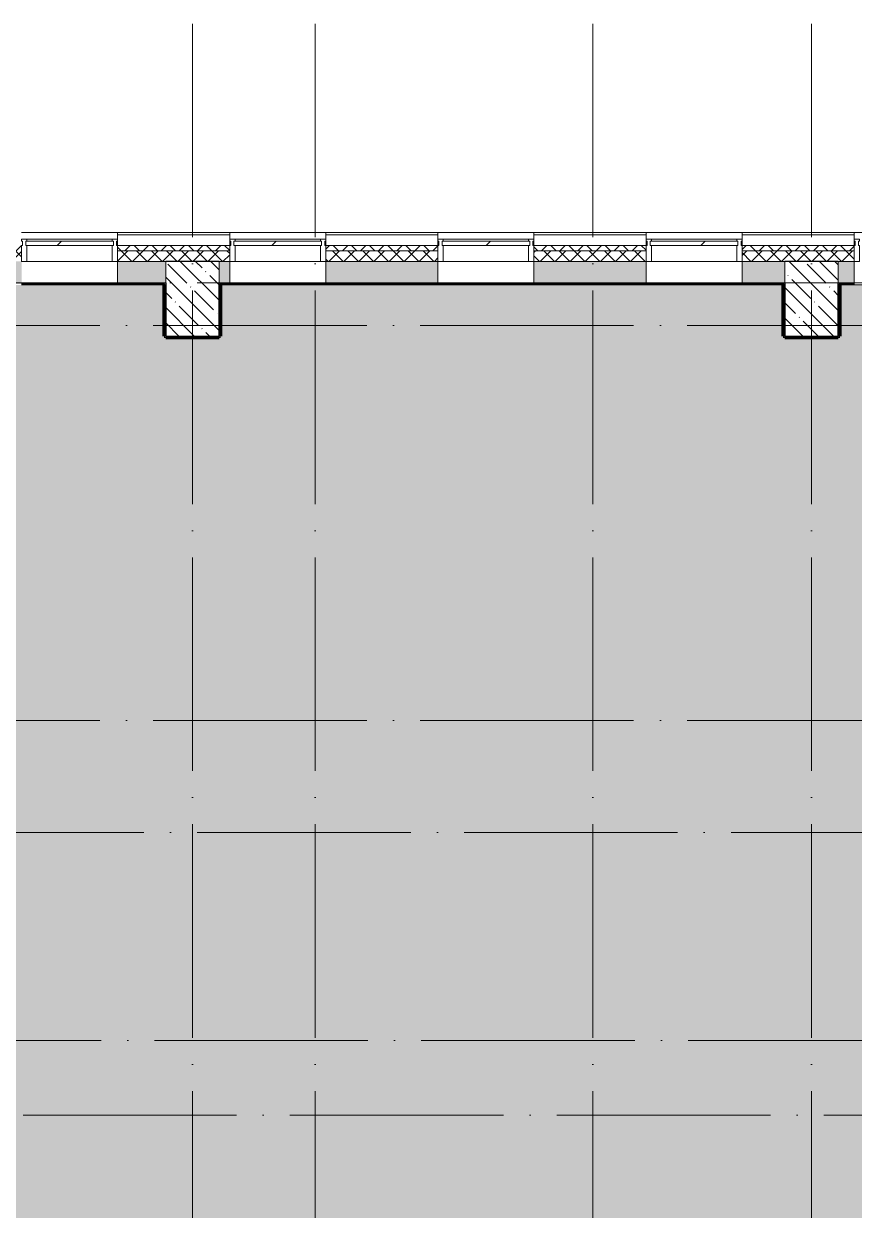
# Model space of a CAD drawing. Header units: millimetres. Extents: x 97 to 214665, y -4577 to 61202.
# Drawn here: x 137719 to 145499, y 50085 to 61202 of the extents above; entities that cross this region are included whole.
import ezdxf

# ---------------------------------------------------------------- set-up
doc = ezdxf.new("R2010")
doc.units = ezdxf.units.MM
doc.linetypes.add('ADSK_Линия сетки', pattern=[2500, 2000, -250, 0, -250])
for name, color, linetype, lineweight in [('A-FLOR-____-PATT', 8, 'Continuous', 9), ('A-GLAZ-____-MCUT', 151, 'Continuous', 9), ('A-GLAZ-____-OTLN', 151, 'Continuous', 9), ('A-GLAZ-CURT-OTLN', 52, 'Continuous', 9), ('A-GLAZ-CWMG-MCUT', 51, 'Continuous', 9), ('A-GLAZ-CWMG-OTLN', 51, 'Continuous', 9), ('A-WALL-____-MCUT', 113, 'Continuous', 9), ('A-WALL-____-OTLN', 113, 'Continuous', 9), ('A-WALL-____-PATT', 111, 'Continuous', 9), ('A-WALL-FNSH-MCUT', 113, 'Continuous', 9), ('I-WALL-____-OTLN', 2, 'Continuous', 9), ('S-COLS-____-MCUT', 52, 'Continuous', 9), ('S-COLS-____-OTLN', 52, 'Continuous', 9), ('S-GRID-____-OTLN', 1, 'Continuous', 9)]:
    doc.layers.add(name, color=color, linetype=linetype, lineweight=lineweight)
pattern_1 = [(135, (0, 0), (-142.5612, -142.5612), []), (135, (142.56, 0), (-142.5612, -142.5612), [252.016, -50.403, 3.353, -47.05])]

# ---------------------------------------------------------------- blocks, each defined once
blk = doc.blocks.new('Прямоугольный импост - Импост структурный с накладкой - 190мм-37547797-О_АИ_ПП_4_200_Целиком')
at = {"layer": 'A-GLAZ-CWMG-MCUT', "color": 90}
for p, q in [((0, 190), (-50, 190)), ((-50, 190), (-50, 40)), ((0, 40), (0, 190)), ((-50, 40), (-40, 40)), ((-40, 0), (-50, 0)), ((-50, 0), (-50, -17)), ((-40, 40), (-40, 0)), ((-10, 0), (-10, 40)), ((-10, 40), (0, 40)), ((0, 0), (-10, 0)), ((0, -17), (0, 0)), ((-50, -17), (0, -17))]:
    blk.add_line(p, q, dxfattribs=at)
blk = doc.blocks.new('PNS_Панель прямоугольная2 - Нр_Стекло - 40мм-V72-О_АИ_ПП_4_200_Целиком')
at = {"layer": 'A-GLAZ-____-OTLN', "lineweight": 5}
h = blk.add_hatch(dxfattribs=at)
h.set_pattern_fill('FP_110', color=256, style=0, pattern_type=2)
h.set_pattern_definition([(45, (-86600.45, -59065), (-282.8427, 282.8427), [200, -600]), (45, (-86800.45, -59165), (-282.8427, 282.8427), [600, -200]), (45, (-86400.45, -59265), (-282.8427, 282.8427), [200, -600])])
h.paths.add_polyline_path([(410, -40), (410, 0), (-410, 0), (-410, -40), (400, -40)])
at = {"layer": 'A-GLAZ-____-MCUT', "color": 10, "lineweight": 5}
for p, q in [((400, 0), (-400, 0)), ((-400, -40), (400, -40))]:
    blk.add_line(p, q, dxfattribs=at)
at = {"layer": 'A-GLAZ-____-OTLN', "color": 10, "lineweight": 5}
blk.add_line((-410, 0), (410, 0), dxfattribs=at)
blk = doc.blocks.new('Прямоугольный импост - Импост структурный с накладкой - 190мм-21920963-О_АИ_ПП_4_200_Целиком')
at = {"layer": 'A-GLAZ-CWMG-OTLN', "color": 10, "lineweight": 5}
for p, q in [((106400, 59182), (105600, 59182)), ((106400, 58975), (105600, 58975))]:
    blk.add_line(p, q, dxfattribs=at)
blk = doc.blocks.new('Прямоугольный импост - Импост структурный с накладкой - 190мм-37547808-О_АИ_ПП_4_200_Целиком')
at = {"layer": 'A-GLAZ-CWMG-MCUT', "color": 90}
for p, q in [((-50, 40), (-50, 190)), ((-50, 190), (0, 190)), ((0, 190), (0, 40)), ((-40, 40), (-50, 40)), ((-50, -17), (-50, 0)), ((-50, 0), (-40, 0)), ((-40, 0), (-40, 40)), ((-10, 40), (-10, 0)), ((0, 40), (-10, 40)), ((-10, 0), (0, 0)), ((0, 0), (0, -17)), ((0, -17), (-50, -17))]:
    blk.add_line(p, q, dxfattribs=at)
blk = doc.blocks.new('PNS_Панель прямоугольная2 - Нр_Стекло - 40мм-V73-О_АИ_ПП_4_200_Целиком')
at = {"layer": 'A-GLAZ-____-OTLN', "lineweight": 5}
h = blk.add_hatch(dxfattribs=at)
h.set_pattern_fill('FP_111', color=256, style=0, pattern_type=2)
h.set_pattern_definition([(45, (-84650.45, -59065), (-282.8427, 282.8427), [200, -600]), (45, (-84850.45, -59165), (-282.8427, 282.8427), [600, -200]), (45, (-84450.45, -59265), (-282.8427, 282.8427), [200, -600])])
h.paths.add_polyline_path([(400, -40), (410, -40), (410, 0), (-410, 0), (-410, -40), (-292, -40)])
at = {"layer": 'A-GLAZ-____-MCUT', "color": 10, "lineweight": 5}
for p, q in [((400, 0), (-400, 0)), ((-400, -40), (400, -40))]:
    blk.add_line(p, q, dxfattribs=at)
at = {"layer": 'A-GLAZ-____-OTLN', "color": 10, "lineweight": 5}
blk.add_line((-410, 0), (410, 0), dxfattribs=at)
blk = doc.blocks.new('PNS_Панель прямоугольная2 - Нр_Стекло - 40мм-V74-О_АИ_ПП_4_200_Целиком')
at = {"layer": 'A-GLAZ-____-OTLN', "lineweight": 5}
h = blk.add_hatch(dxfattribs=at)
h.set_pattern_fill('FP_112', color=256, style=0, pattern_type=2)
h.set_pattern_definition([(45, (-82700, -59065), (-282.8427, 282.8427), [200, -600]), (45, (-82900, -59165), (-282.8427, 282.8427), [600, -200]), (45, (-82500, -59265), (-282.8427, 282.8427), [200, -600])])
h.paths.add_polyline_path([(400, -40), (410, -40), (410, 0), (-410, 0), (-410, -40), (-274, -40)])
at = {"layer": 'A-GLAZ-____-MCUT', "color": 10, "lineweight": 5}
for p, q in [((400, 0), (-400, 0)), ((-400, -40), (400, -40))]:
    blk.add_line(p, q, dxfattribs=at)
at = {"layer": 'A-GLAZ-____-OTLN', "color": 10, "lineweight": 5}
blk.add_line((-410, 0), (410, 0), dxfattribs=at)
blk = doc.blocks.new('PNS_Панель прямоугольная2 - Нр_Стекло - 40мм-V75-О_АИ_ПП_4_200_Целиком')
at = {"layer": 'A-GLAZ-____-OTLN', "lineweight": 5}
h = blk.add_hatch(dxfattribs=at)
h.set_pattern_fill('FP_113', color=256, style=0, pattern_type=2)
h.set_pattern_definition([(45, (-80750.45, -59065), (-282.8427, 282.8427), [200, -600]), (45, (-80950.45, -59165), (-282.8427, 282.8427), [600, -200]), (45, (-80550.45, -59265), (-282.8427, 282.8427), [200, -600])])
h.paths.add_polyline_path([(400, -40), (410, -40), (410, 0), (-410, 0), (-410, -40), (-257, -40)])
at = {"layer": 'A-GLAZ-____-MCUT', "color": 10, "lineweight": 5}
for p, q in [((400, 0), (-400, 0)), ((-400, -40), (400, -40))]:
    blk.add_line(p, q, dxfattribs=at)
at = {"layer": 'A-GLAZ-____-OTLN', "color": 10, "lineweight": 5}
blk.add_line((-410, 0), (410, 0), dxfattribs=at)
blk = doc.blocks.new('0083_СОШ675_АР_R22_rvt-1-О_АИ_ПП_4_200_Целиком')
at = {"layer": 'A-WALL-____-PATT', "lineweight": 5}
h = blk.add_hatch(dxfattribs=at)
h.set_pattern_fill('FP_7', color=10, style=0, pattern_type=2)
h.set_pattern_definition([(135, (0, 0), (-84.85281, -84.85281), []), (225, (0, 0), (84.85281, -84.85281), [])])
h.paths.add_polyline_path([(109100, 59075), (109200, 59075), (109200, 59125), (106450, 59125), (106450, 59075), (108901, 59075)])
h.paths.add_polyline_path([(105550, 59075), (105550, 59125), (104500, 59125), (104500, 59075), (105518, 59075)])
h.paths.add_polyline_path([(102550, 59075), (103600, 59075), (103600, 59125), (102550, 59125)])
h.paths.add_polyline_path([(100687, 59075), (101650, 59075), (101650, 59125), (100600, 59125), (100600, 59075)])
h.paths.add_polyline_path([(96700, 59075), (97750, 59075), (97750, 59125), (96700, 59125)])
h.paths.add_polyline_path([(99700, 59075), (99700, 59125), (98650, 59125), (98650, 59075), (99237, 59075)])
h.paths.add_polyline_path([(95800, 59075), (95800, 59125), (94750, 59125), (94750, 59075), (94888, 59075)])
h.paths.add_polyline_path([(92800, 59075), (93850, 59075), (93850, 59125), (92800, 59125)])
h.paths.add_polyline_path([(90850, 59075), (91900, 59075), (91900, 59125), (90850, 59125)])
h.paths.add_polyline_path([(88900, 59075), (89950, 59075), (89950, 59125), (88900, 59125)])
h.paths.add_polyline_path([(86050, 59075), (86050, 59125), (85000, 59125), (85000, 59075), (85225, 59075)])
h.paths.add_polyline_path([(88000, 59075), (88000, 59125), (86950, 59125), (86950, 59075), (87641, 59075)])
h.paths.add_polyline_path([(83050, 59075), (84100, 59075), (84100, 59125), (83050, 59125)])
h.paths.add_polyline_path([(81100, 59075), (82150, 59075), (82150, 59125), (81100, 59125)])
h.paths.add_polyline_path([(80200, 59075), (80200, 59125), (77500, 59125), (77500, 59075), (79427, 59075)])
h = blk.add_hatch(dxfattribs=at)
h.set_pattern_fill('FP_21', color=10, style=0, pattern_type=2)
h.set_pattern_definition([(45, (0, 0), (-70.71068, 70.71068), []), (135, (0, 0), (-70.71068, -70.71068), [])])
h.paths.add_polyline_path([(108901, 58975), (109100, 58975), (109100, 59075), (106450, 59075), (106450, 58975), (108700, 58975)])
h.paths.add_polyline_path([(105250, 58975), (105550, 58975), (105550, 59075), (104500, 59075), (104500, 58975), (104750, 58975)])
h.paths.add_polyline_path([(103586, 58975), (103600, 58975), (103600, 59075), (102550, 59075), (102550, 58975), (102619, 58975)])
h.paths.add_polyline_path([(101650, 58975), (101650, 59075), (100600, 59075), (100600, 58975), (100687, 58975)])
h.paths.add_polyline_path([(99237, 58975), (99700, 58975), (99700, 59075), (98650, 59075), (98650, 58975), (98950, 58975)])
h.paths.add_polyline_path([(96821, 58975), (97750, 58975), (97750, 59075), (96700, 59075), (96700, 58975)])
h.paths.add_polyline_path([(93150, 58975), (93850, 58975), (93850, 59075), (92800, 59075), (92800, 58975), (92956, 58975)])
h.paths.add_polyline_path([(95800, 58975), (95800, 59075), (94750, 59075), (94750, 58975), (94888, 58975)])
h.paths.add_polyline_path([(91900, 58975), (91900, 59075), (90850, 59075), (90850, 58975), (91023, 58975)])
h.paths.add_polyline_path([(89090, 58975), (89950, 58975), (89950, 59075), (88900, 59075), (88900, 58975)])
h.paths.add_polyline_path([(87350, 58975), (88000, 58975), (88000, 59075), (86950, 59075), (86950, 58975), (87158, 58975)])
h.paths.add_polyline_path([(86050, 58975), (86050, 59075), (85000, 59075), (85000, 58975), (85225, 58975)])
h.paths.add_polyline_path([(83292, 58975), (84100, 58975), (84100, 59075), (83050, 59075), (83050, 58975)])
h.paths.add_polyline_path([(81550, 58975), (82150, 58975), (82150, 59075), (81100, 59075), (81100, 58975), (81359, 58975)])
h.paths.add_polyline_path([(80200, 58975), (80200, 59075), (77600, 59075), (77600, 58975), (79427, 58975)])
h = blk.add_hatch(dxfattribs=at)
h.set_pattern_fill('FP_74', color=10, style=0, pattern_type=2)
h.set_pattern_definition([(50, (0, 0), (364.3679, -31.8783), [38.1, -419.1]), (355, (0, 0), (-70.4859, 382.1133), [30.48, -335.28]), (100.451, (30.36, -2.66), (293.885, 350.2334), [32.38, -356.18]), (46.184, (0, 101.6), (542.1585, -84.0858), [57.15, -628.65]), (96.636, (45.2, 94.6), (474.805, 494.8554), [48.57, -534.27]), (351.184, (0, 101.6), (474.8102, 494.85), [45.72, -502.92]), (21, (50.8, 76.2), (303.2285, -204.53046), [38.1, -419.1]), (326, (50.8, 76.2), (123.6039, 368.376), [30.48, -335.28]), (71.451, (76.07, 59.16), (426.8341, 163.8427), [32.38, -356.18]), (37.5, (0, 0), (6.17665, 169.11015), [16.764, -314.452, 16.764, -323.596, -336.55]), (37.5, (0, 0), (6.17665, 169.11015), [-671.576, 16.764, -319.786]), (7.5, (0, 0), (133.63888, 200.3615), [16.764, -177.292, 16.764, -306.832, -128.27]), (7.5, (0, 0), (133.63888, 200.3615), [-517.652, 16.764, -111.506]), (327.5, (-113.28, 0), (271.18182, -11.45836), [16.764, -110.236, 16.764, -379.476, -525.78]), (327.5, (-113.28, 0), (271.18182, -11.45836), [-523.24, 16.764, -509.016]), (317.5, (-164.08, 0), (296.2585, 50.85285), [16.764, -148.336, 16.764, -246.38, -373.38]), (317.5, (-164.08, 0), (296.2585, 50.85285), [-428.244, 16.764, -356.616])])
h.paths.add_polyline_path([(108700, 58775), (108700, 58975), (106450, 58975), (106450, 58775), (108417, 58775)])
h.paths.add_polyline_path([(104500, 58775), (104750, 58775), (104750, 58975), (104500, 58975)])
h.paths.add_polyline_path([(105250, 58775), (105550, 58775), (105550, 58975), (105250, 58975)])
h.paths.add_polyline_path([(102619, 58775), (103600, 58775), (103600, 58975), (102550, 58975), (102550, 58775)])
h.paths.add_polyline_path([(101650, 58775), (101650, 58975), (100600, 58975), (100600, 58775), (100687, 58775)])
h.paths.add_polyline_path([(98950, 58775), (98950, 58975), (98650, 58975), (98650, 58775), (98754, 58775)])
h.paths.add_polyline_path([(99700, 58775), (99700, 58975), (99450, 58975), (99450, 58775)])
h.paths.add_polyline_path([(96821, 58775), (97750, 58775), (97750, 58975), (96700, 58975), (96700, 58775)])
h.paths.add_polyline_path([(93850, 58775), (93850, 58975), (93650, 58975), (93650, 58775)])
h.paths.add_polyline_path([(95800, 58775), (95800, 58975), (94750, 58975), (94750, 58775), (94888, 58775)])
h.paths.add_polyline_path([(91023, 58775), (91900, 58775), (91900, 58975), (90850, 58975), (90850, 58775)])
h.paths.add_polyline_path([(92956, 58775), (93150, 58775), (93150, 58975), (92800, 58975), (92800, 58775)])
h.paths.add_polyline_path([(89090, 58775), (89950, 58775), (89950, 58975), (88900, 58975), (88900, 58775)])
h.paths.add_polyline_path([(88000, 58775), (88000, 58975), (87850, 58975), (87850, 58775)])
h.paths.add_polyline_path([(87158, 58775), (87350, 58775), (87350, 58975), (86950, 58975), (86950, 58775)])
h.paths.add_polyline_path([(85225, 58775), (86050, 58775), (86050, 58975), (85000, 58975), (85000, 58775)])
h.paths.add_polyline_path([(82050, 58775), (82150, 58775), (82150, 58975), (82050, 58975)])
h.paths.add_polyline_path([(83292, 58775), (84100, 58775), (84100, 58975), (83050, 58975), (83050, 58775)])
h.paths.add_polyline_path([(81550, 58775), (81550, 58975), (81100, 58975), (81100, 58775), (81359, 58775)])
h.paths.add_polyline_path([(80200, 58775), (80200, 58975), (78000, 58975), (78000, 58775), (79427, 58775)])
at = {"layer": 'S-COLS-____-OTLN', "lineweight": 5}
h = blk.add_hatch(dxfattribs=at)
h.set_pattern_fill('FP_31', color=256, style=0, pattern_type=2)
h.set_pattern_definition(pattern_1)
h.paths.add_polyline_path([(82050, 58275), (82050, 58975), (81550, 58975), (81550, 58275)])
h = blk.add_hatch(dxfattribs=at)
h.set_pattern_fill('FP_31', color=256, style=0, pattern_type=2)
h.set_pattern_definition(pattern_1)
h.paths.add_polyline_path([(87850, 58275), (87850, 58975), (87350, 58975), (87350, 58275)])
at = {"layer": 'A-WALL-____-MCUT', "color": 90}
for p, q in [((81100, 59225), (81100, 59125)), ((82150, 59125), (82150, 59225)), ((83050, 59225), (83050, 59125)), ((84100, 59125), (84100, 59225)), ((85000, 59225), (85000, 59125)), ((86050, 59125), (86050, 59225)), ((86950, 59225), (86950, 59125)), ((88000, 59125), (88000, 59225)), ((81100, 59075), (81100, 58975)), ((82150, 58975), (82150, 59075)), ((83050, 59075), (83050, 58975)), ((84100, 58975), (84100, 59075)), ((85000, 59075), (85000, 58975)), ((86050, 58975), (86050, 59075)), ((86950, 59075), (86950, 58975)), ((88000, 58975), (88000, 59075)), ((81550, 58975), (82050, 58975)), ((87350, 58975), (87850, 58975))]:
    blk.add_line(p, q, dxfattribs=at)
at = {"layer": 'A-WALL-____-MCUT', "color": 10, "lineweight": 5}
for p, q in [((82150, 59225), (81100, 59225)), ((84100, 59225), (83050, 59225)), ((86050, 59225), (85000, 59225)), ((88000, 59225), (86950, 59225)), ((81550, 58775), (81550, 58975)), ((82050, 58975), (82050, 58775)), ((87350, 58775), (87350, 58975)), ((87850, 58975), (87850, 58775)), ((81550, 58755), (81540, 58755)), ((82060, 58755), (82050, 58755)), ((87350, 58755), (87340, 58755)), ((87860, 58755), (87850, 58755))]:
    blk.add_line(p, q, dxfattribs=at)
at = {"layer": 'A-WALL-____-MCUT', "color": 50, "lineweight": 13}
for p, q in [((81100, 59125), (81100, 59075)), ((82150, 59125), (81100, 59125)), ((82150, 59075), (81100, 59075)), ((82150, 59075), (82150, 59125)), ((83050, 59125), (83050, 59075)), ((84100, 59125), (83050, 59125)), ((84100, 59075), (83050, 59075)), ((84100, 59075), (84100, 59125)), ((85000, 59125), (85000, 59075)), ((86050, 59125), (85000, 59125)), ((86050, 59075), (85000, 59075)), ((86050, 59075), (86050, 59125)), ((86950, 59125), (86950, 59075)), ((88000, 59125), (86950, 59125)), ((88000, 59075), (86950, 59075)), ((88000, 59075), (88000, 59125)), ((81100, 58975), (81550, 58975)), ((81100, 58975), (81100, 58775)), ((81550, 58975), (81100, 58975)), ((82050, 58975), (82150, 58975)), ((82150, 58975), (82050, 58975)), ((82150, 58775), (82150, 58975)), ((83050, 58975), (84100, 58975)), ((83050, 58975), (83050, 58775)), ((84100, 58975), (83050, 58975)), ((84100, 58775), (84100, 58975)), ((85000, 58975), (86050, 58975)), ((85000, 58975), (85000, 58775)), ((86050, 58975), (85000, 58975)), ((86050, 58775), (86050, 58975)), ((86950, 58975), (87350, 58975)), ((86950, 58975), (86950, 58775)), ((87350, 58975), (86950, 58975)), ((87850, 58975), (88000, 58975)), ((88000, 58975), (87850, 58975)), ((88000, 58775), (88000, 58975)), ((81100, 58775), (81550, 58775)), ((81550, 58775), (81100, 58775)), ((82050, 58775), (82150, 58775)), ((82150, 58775), (82050, 58775)), ((83050, 58775), (84100, 58775)), ((84100, 58775), (83050, 58775)), ((85000, 58775), (86050, 58775)), ((86050, 58775), (85000, 58775)), ((86950, 58775), (87350, 58775)), ((87350, 58775), (86950, 58775)), ((87850, 58775), (88000, 58775)), ((88000, 58775), (87850, 58775))]:
    blk.add_line(p, q, dxfattribs=at)
at = {"layer": 'A-WALL-____-OTLN', "color": 90}
for p, q in [((80200, 59245), (81100, 59245)), ((82150, 59245), (83050, 59245)), ((84100, 59245), (85000, 59245)), ((86050, 59245), (86950, 59245)), ((88000, 59245), (88900, 59245))]:
    blk.add_line(p, q, dxfattribs=at)
at = {"layer": 'A-WALL-FNSH-MCUT', "color": 90}
for p, q in [((82150, 59245), (81100, 59245)), ((81100, 59245), (81100, 59225)), ((82150, 59225), (82150, 59245)), ((84100, 59245), (83050, 59245)), ((83050, 59245), (83050, 59225)), ((84100, 59225), (84100, 59245)), ((86050, 59245), (85000, 59245)), ((85000, 59245), (85000, 59225)), ((86050, 59225), (86050, 59245)), ((88000, 59245), (86950, 59245)), ((86950, 59245), (86950, 59225)), ((88000, 59225), (88000, 59245)), ((81100, 58775), (81100, 58755)), ((81100, 58755), (81540, 58755)), ((81540, 58755), (81540, 58265)), ((81550, 58755), (81550, 58775)), ((81550, 58275), (81550, 58755)), ((82050, 58775), (82050, 58755)), ((82050, 58755), (82050, 58275)), ((82060, 58755), (82150, 58755)), ((82060, 58275), (82060, 58755)), ((82150, 58755), (82150, 58775)), ((83050, 58775), (83050, 58755)), ((83050, 58755), (84100, 58755)), ((84100, 58755), (84100, 58775)), ((85000, 58775), (85000, 58755)), ((85000, 58755), (86050, 58755)), ((86050, 58755), (86050, 58775)), ((86950, 58775), (86950, 58755)), ((86950, 58755), (87340, 58755)), ((87340, 58755), (87340, 58265)), ((87350, 58755), (87350, 58775)), ((87350, 58275), (87350, 58755)), ((87850, 58775), (87850, 58755)), ((87850, 58755), (87850, 58275)), ((87860, 58755), (88000, 58755)), ((87860, 58275), (87860, 58755)), ((88000, 58755), (88000, 58775)), ((81540, 58265), (81550, 58265)), ((82050, 58275), (81550, 58275)), ((81550, 58265), (82060, 58265)), ((82060, 58265), (82060, 58275)), ((87340, 58265), (87350, 58265)), ((87850, 58275), (87350, 58275)), ((87350, 58265), (87860, 58265)), ((87860, 58265), (87860, 58275))]:
    blk.add_line(p, q, dxfattribs=at)
at = {"layer": 'I-WALL-____-OTLN', "color": 90}
for p, q in [((81100, 58755), (80200, 58755)), ((83050, 58755), (82150, 58755)), ((85000, 58755), (84100, 58755)), ((86950, 58755), (86050, 58755)), ((88900, 58755), (88000, 58755))]:
    blk.add_line(p, q, dxfattribs=at)
at = {"layer": 'S-COLS-____-MCUT', "color": 130, "lineweight": 25}
for p, q in [((82050, 58975), (81550, 58975)), ((87850, 58975), (87350, 58975)), ((81550, 58775), (81550, 58275)), ((82050, 58275), (82050, 58775)), ((87350, 58775), (87350, 58275)), ((87850, 58275), (87850, 58775)), ((81550, 58275), (82050, 58275)), ((87350, 58275), (87850, 58275))]:
    blk.add_line(p, q, dxfattribs=at)
at = {"layer": 'S-COLS-____-OTLN', "color": 90}
for p, q in [((81550, 58975), (81550, 58775)), ((82050, 58775), (82050, 58975)), ((87350, 58975), (87350, 58775)), ((87850, 58775), (87850, 58975))]:
    blk.add_line(p, q, dxfattribs=at)
at = {"layer": 'A-GLAZ-CURT-OTLN', "color": 90, "lineweight": 9}
for name, p in [('PNS_Панель прямоугольная2 - Нр_Стекло - 40мм-V75-О_АИ_ПП_4_200_Целиком', (80650, 59165)), ('PNS_Панель прямоугольная2 - Нр_Стекло - 40мм-V74-О_АИ_ПП_4_200_Целиком', (82600, 59165)), ('PNS_Панель прямоугольная2 - Нр_Стекло - 40мм-V73-О_АИ_ПП_4_200_Целиком', (84550, 59165)), ('PNS_Панель прямоугольная2 - Нр_Стекло - 40мм-V72-О_АИ_ПП_4_200_Целиком', (86500, 59165))]:
    blk.add_blockref(name, p, dxfattribs=at)
at = {"layer": 'A-GLAZ-CWMG-OTLN', "color": 90, "lineweight": 9, "rotation": 180}
for p in [(80200, 59165), (82150, 59165), (84100, 59165), (86050, 59165), (88000, 59165)]:
    blk.add_blockref('Прямоугольный импост - Импост структурный с накладкой - 190мм-37547797-О_АИ_ПП_4_200_Целиком', p, dxfattribs=at)
at = {"layer": 'A-GLAZ-CWMG-OTLN', "color": 90, "lineweight": 9}
for p in [(-25350, 0), (-23400, 0), (-21450, 0), (-19500, 0)]:
    blk.add_blockref('Прямоугольный импост - Импост структурный с накладкой - 190мм-21920963-О_АИ_ПП_4_200_Целиком', p, dxfattribs=at)
at = {"layer": 'A-GLAZ-CWMG-OTLN', "color": 90, "lineweight": 9, "extrusion": (0, 0, -1), "rotation": 180}
for p in [(-81100, 59165), (-83050, 59165), (-85000, 59165), (-86950, 59165)]:
    blk.add_blockref('Прямоугольный импост - Импост структурный с накладкой - 190мм-37547808-О_АИ_ПП_4_200_Целиком', p, dxfattribs=at)

msp = doc.modelspace()

# ---------------------------------------------------------------- hatches: boundary and pattern name
at = {"layer": 'A-FLOR-____-PATT'}
h = msp.add_hatch(dxfattribs=at)
h.set_pattern_fill('FP_221', color=256, style=0, pattern_type=2)
h.set_pattern_definition([(0, (57591.08, 0), (0, 254), [68.059, -371.882]), (60, (57718.08, 34.03), (-219.97045, 127), [68.059, -371.882]), (120, (57752.11, 161.03), (-219.97045, -127), [68.059, -371.882]), (30, (57659.14, 0), (-5e-05, 508.0001), [68.059, -439.941]), (30, (57532.14, 219.97), (-5e-05, 508.0001), [68.059, -439.941]), (150, (57591.1, 0), (-439.941, -254.0001), [68.059, -439.941]), (150, (57718.1, 219.97), (-439.941, -254.0001), [68.059, -439.941]), (90, (57752.1, 92.97), (-439.941, 254), [68.059, -439.941]), (90, (57498.1, 92.97), (-439.941, 254), [68.059, -439.941])])
h.paths.add_polyline_path([(163548.114412, 39775.022458), (165448.114412, 39775.023044), (165448.114412, 39995.023044), (166183.16026, 39995.023044), (166183.16026, 40174.999414), (166188.114412, 40175), (166188.16026, 40185), (166198.16026, 40185), (166198.697092, 40190), (166378.114412, 40190), (166378.114412, 45310), (166198.114412, 45310), (166198.114412, 45315), (166188.114412, 45315), (166188.114412, 45325), (166183.114412, 45324.999414), (166183.114412, 45724.999414), (166188.114412, 45724.999414), (166188.114412, 45734.999414), (166198.114412, 45734.999414), (166198.114412, 45739.999414), (166378.114412, 45739.999414), (166378.114412, 51460), (166198.114412, 51460), (166198.114412, 51465), (166188.114412, 51465), (166188.114412, 51475), (166183.114412, 51475), (166183.114412, 51874.999414), (166188.114412, 51875), (166188.114412, 51885), (166198.114412, 51885), (166198.592518, 51890), (166378.114412, 51890), (166378.114412, 55524.999414), (166398.114412, 55525.00021), (166398.114412, 57724.999414), (166378.114412, 57724.999414), (166378.114412, 58310), (166198.09249, 58310), (166198.09249, 58315), (166188.09249, 58315), (166188.09249, 58325), (166183.09249, 58325), (166183.09249, 58755), (162763.114412, 58755), (162763.114412, 58275), (162758.114412, 58274.657531), (162758.114412, 58265.000586), (162748.114412, 58265.000586), (162748.114412, 58260.000586), (162248.114412, 58260.000586), (162248.114412, 58265.000586), (162238.114412, 58265.000586), (162238.114412, 58275.000586), (162233.114412, 58275), (162233.114412, 58755), (156963.114412, 58755), (156963.114412, 58275.000586), (156958.114412, 58275.000586), (156958.114412, 58265.000586), (156948.114412, 58265.000586), (156947.69308, 58260.000586), (156448.114412, 58260.000586), (156448.114412, 58265.000586), (156438.114412, 58265.000586), (156438.114412, 58275.000586), (156433.114412, 58275), (156433.114412, 58755), (151163.114412, 58755), (151163.114412, 58275), (151158.114412, 58275), (151158.114412, 58265), (151148.114412, 58265), (151148.114412, 58260), (150648.114412, 58260), (150648.114412, 58265), (150638.114412, 58265.000586), (150638.114412, 58275), (150633.114412, 58275), (150633.114412, 58755), (145363.114412, 58755), (145363.114412, 58275), (145358.114412, 58275), (145358.114412, 58265), (145348.114412, 58265), (145348.114412, 58260), (144848.114412, 58260), (144848.114412, 58265), (144838.114412, 58265.942428), (144838.114412, 58275), (144833.114412, 58275), (144833.114412, 58755), (139563.114412, 58755), (139563.114412, 58275.000586), (139558.114412, 58275.000586), (139558.114412, 58265.000586), (139548.114412, 58265.000586), (139548.114412, 58260.000586), (139048.114412, 58260.000586), (139048.114412, 58265.000586), (139038.114412, 58265.000586), (139038.114412, 58275.000586), (139033.114412, 58275.211268), (139033.114412, 58755), (135513.114412, 58755), (135513.114412, 58325.000586), (135508.114412, 58324.859155), (135508.114412, 58315), (135498.114412, 58315), (135497.649263, 58310.000586), (135313.09249, 58310.000586), (135313.09249, 51890), (135498.114412, 51890), (135498.114412, 51885), (135508.114412, 51885), (135508.114412, 51875), (135513.114412, 51874.999414), (135513.114412, 51474.999414), (135508.114412, 51474.999414), (135508.114412, 51464.999414), (135498.114412, 51464.999414), (135498.114412, 51459.999414), (135318.09249, 51459.999414), (135318.09249, 45739.999414), (135498.114412, 45739.999414), (135498.114412, 45735), (135508.114412, 45735), (135508.114412, 45724.999414), (135513.114412, 45724.999414), (135513.114412, 45324.999414), (135508.114412, 45324.999414), (135508.114412, 45314.999414), (135498.114412, 45314.999414), (135498.114412, 45309.999414), (135313.114412, 45309.999414), (135313.114412, 40189.999414), (135498.114412, 40189.999414), (135498.114412, 40185), (135508.114412, 40184.999414), (135508.114412, 40175), (135513.114412, 40174.999414), (135513.114412, 39995.023044), (136517.114412, 39995.023044), (136517.114412, 39775.023044), (138717.114412, 39775.023044), (138717.114412, 39995.023044), (139033.114412, 39995.023044), (139033.114412, 40475), (139038.114412, 40475.000586), (139038.114412, 40485.000586), (139048.114412, 40485.000586), (139048.114412, 40490.000586), (139548.114412, 40490.000586), (139548.114412, 40485.000586), (139558.114412, 40485), (139558.114412, 40475.000586), (139563.114412, 40475), (139563.114412, 39995.023044), (144833.114412, 39995.023044), (144833.114412, 40475), (144838.114412, 40475.000586), (144838.114412, 40485.000586), (144848.114412, 40485.000586), (144848.114412, 40490.000586), (145348.114412, 40490.000586), (145348.114412, 40485.000586), (145358.114412, 40485.000586), (145358.114412, 40475.000586), (145363.114412, 40475), (145363.114412, 39995.023044), (150633.114412, 39995.023044), (150633.114412, 40475), (150638.114412, 40475), (150638.114412, 40485), (150648.114412, 40485), (150648.114412, 40490), (151148.114412, 40490), (151148.114412, 40485), (151158.114412, 40485), (151158.114412, 40475), (151163.114412, 40475), (151163.114412, 39995.023044), (156433.114412, 39995.023044), (156433.114412, 40475), (156438.114412, 40475.000586), (156438.114412, 40485.000586), (156448.114412, 40485.000586), (156448.535777, 40490.000586), (156948.114412, 40490.000586), (156948.114412, 40485.000586), (156958.114412, 40484.153413), (156958.114412, 40475.000586), (156963.114412, 40475), (156963.114412, 39995.023044), (162233.114412, 39995.023044), (162233.114412, 40475), (162238.114412, 40475.000586), (162238.114412, 40485.000586), (162248.114412, 40485.000586), (162248.114412, 40490), (162748.114412, 40490), (162748.143717, 40485.000586), (162758.114412, 40485), (162758.114412, 40475.000586), (162763.114412, 40475), (162763.114412, 39995.023044), (163248.114412, 39995.023044), (163248.128771, 39975.022458), (163548.113474, 39975.023044)])
h.paths.add_polyline_path([(135298.09249, 40185), (135298.114412, 40185.52573), (135298.09249, 40185.526883)])
h.paths.add_polyline_path([(166398.114412, 45724.999414), (166398.143983, 45724.999414), (166398.143983, 46044.998828), (166598.143983, 46044.998828), (166598.143983, 48184.998828), (166398.140504, 48184.998828), (166398.114412, 45734.999414)])
h.paths.add_polyline_path([(166198.09249, 58325), (166198.114412, 58325.021922), (166198.09249, 58325.005722)])
at = {"layer": 'A-WALL-____-PATT'}
h = msp.add_hatch(color=7, dxfattribs=at)
h.paths.add_polyline_path([(139038.114412, 58765), (139048.114412, 58765), (139048.114412, 58775), (138598.564889, 58775), (138598.564889, 58765), (138857.596181, 58765)])
h.paths.add_polyline_path([(137698.564889, 58765), (137698.564889, 58775), (135508.114412, 58775), (135508.114412, 58765), (136924.889757, 58765)])
for points in [[(139048.114412, 58265.000586), (139048.114412, 58765), (139038.114412, 58765), (139038.114412, 58265.000586)], [(139548.114412, 58275.000586), (139558.114412, 58275.000586), (139558.114412, 58775), (139548.114412, 58775), (139548.114412, 58462.271759)], [(144848.114412, 58265), (144848.114412, 58765), (144838.114412, 58765), (144838.114412, 58265)], [(145348.114412, 58275), (145358.114412, 58275), (145358.114412, 58775), (145348.114412, 58775), (145348.114412, 58462.271759)], [(139048.114412, 58265.000586), (139558.114412, 58265.000586), (139558.114412, 58275.000586), (139048.114412, 58275.000586)], [(144848.114412, 58265), (145358.114412, 58265), (145358.114412, 58275), (144848.114412, 58275)]]:
    msp.add_hatch(color=7, dxfattribs=at).paths.add_polyline_path(points)
h = msp.add_hatch(color=7, dxfattribs=at)
h.paths.add_polyline_path([(144838.114412, 58765), (144848.114412, 58765), (144848.114412, 58775), (144448.564889, 58775), (144448.564889, 58765), (144655.715454, 58765)])
h.paths.add_polyline_path([(143548.564889, 58765), (143548.564889, 58775), (142498.564889, 58775), (142498.564889, 58765), (142723.009029, 58765)])
h.paths.add_polyline_path([(141598.564889, 58765), (141598.564889, 58775), (140548.114412, 58775), (140548.114412, 58765), (140790.302605, 58765)])
h.paths.add_polyline_path([(139648.114412, 58765), (139648.114412, 58775), (139558.114412, 58775), (139558.114412, 58765)])
h = msp.add_hatch(color=7, dxfattribs=at)
h.paths.add_polyline_path([(150638.114412, 58765), (150648.114412, 58765), (150648.114412, 58775), (150298.564889, 58775), (150298.564889, 58765), (150453.834726, 58765)])
h.paths.add_polyline_path([(149398.564889, 58765), (149398.564889, 58775), (148348.564889, 58775), (148348.564889, 58765), (148521.128302, 58765)])
h.paths.add_polyline_path([(147448.564889, 58765), (147448.564889, 58775), (146398.564889, 58775), (146398.564889, 58765), (146588.421878, 58765)])
h.paths.add_polyline_path([(145498.564889, 58765), (145498.564889, 58775), (145358.114412, 58775), (145358.114412, 58765)])

# ---------------------------------------------------------------- linework, layer by layer
at = {"layer": 'A-WALL-____-MCUT', "color": 7}
for p, q in [((139048.114412, 58775), (138598.564889, 58775)), ((138598.564889, 58775), (138598.564889, 58765)), ((138598.564889, 58765), (139038.114412, 58765)), ((139038.114412, 58765), (139038.114412, 58265.000586)), ((139048.114412, 58275.000586), (139048.114412, 58775)), ((139548.114412, 58775), (139548.114412, 58275.000586)), ((139648.114412, 58775), (139548.114412, 58775)), ((139558.114412, 58265.000586), (139558.114412, 58765)), ((139558.114412, 58765), (139648.114412, 58765)), ((139648.114412, 58765), (139648.114412, 58775)), ((141598.564889, 58775), (140548.114412, 58775)), ((140548.114412, 58775), (140548.114412, 58765)), ((140548.114412, 58765), (141598.564889, 58765)), ((141598.564889, 58765), (141598.564889, 58775)), ((143548.564889, 58775), (142498.564889, 58775)), ((142498.564889, 58775), (142498.564889, 58765)), ((142498.564889, 58765), (143548.564889, 58765)), ((143548.564889, 58765), (143548.564889, 58775)), ((144848.114412, 58775), (144448.564889, 58775)), ((144448.564889, 58775), (144448.564889, 58765)), ((144448.564889, 58765), (144838.114412, 58765)), ((144838.114412, 58765), (144838.114412, 58265)), ((144848.114412, 58275), (144848.114412, 58775)), ((145348.114412, 58775), (145348.114412, 58275)), ((145498.564889, 58775), (145348.114412, 58775)), ((145358.114412, 58265), (145358.114412, 58765)), ((145358.114412, 58765), (145498.564889, 58765)), ((139038.114412, 58265.000586), (139558.114412, 58265.000586)), ((139548.114412, 58275.000586), (139048.114412, 58275.000586)), ((144838.114412, 58265), (145358.114412, 58265)), ((145348.114412, 58275), (144848.114412, 58275))]:
    msp.add_line(p, q, dxfattribs=at)
at = {"layer": 'I-WALL-____-OTLN'}
for p, q in [((137698.564889, 58775), (138598.564889, 58775)), ((138598.564889, 58765), (137698.564889, 58765)), ((139648.114412, 58775), (140548.114412, 58775)), ((140548.114412, 58765), (139648.114412, 58765)), ((141598.564889, 58775), (142498.564889, 58775)), ((142498.564889, 58765), (141598.564889, 58765)), ((143548.564889, 58775), (144448.564889, 58775)), ((144448.564889, 58765), (143548.564889, 58765))]:
    msp.add_line(p, q, dxfattribs=at)
at = {"layer": 'I-WALL-____-OTLN', "color": 5, "lineweight": 90}
for p, q in [((139033.114412, 58275.000586), (139033.114412, 58755.227506)), ((139563.114412, 58755), (139563.114412, 58275.000586)), ((144833.114412, 58275), (144833.114412, 58755)), ((145363.114412, 58755), (145363.114412, 58275)), ((139033.114412, 58275.000586), (139038.114412, 58275.000586)), ((139048.114412, 58265.000586), (139048.114412, 58260.000586)), ((139548.114412, 58260.000586), (139048.114412, 58260.000586)), ((139548.114412, 58260.000586), (139548.114412, 58265.000586)), ((139558.114412, 58275.000586), (139563.114412, 58275.000586)), ((144833.114412, 58275), (144838.114412, 58275)), ((144848.114412, 58265), (144848.114412, 58260)), ((145348.114412, 58260), (144848.114412, 58260)), ((145348.114412, 58260), (145348.114412, 58265)), ((145358.114412, 58275), (145363.114412, 58275))]:
    msp.add_line(p, q, dxfattribs=at)
at = {"layer": 'S-GRID-____-OTLN', "linetype": 'ADSK_Линия сетки'}
for p, q in [((139298.114412, 61202.00513), (139298.114412, -3572.657751)), ((140448.114541, 61202.00513), (140448.114541, -3572.657751)), ((143048.114541, 61202.00513), (143048.114541, -3572.657751)), ((145098.114412, 61202.00513), (145098.114412, -3572.657751)), ((213846.668489, 58775.000586), (134415.478766, 58775.000586)), ((53928.563196, 58375.000586), (212576.668489, 58375.000586)), ((53928.563196, 54675.000586), (213846.668489, 54675.000586)), ((213846.668489, 53625.11992), (134415.478766, 53625.11992)), ((53939.102261, 51675.000586), (213846.668489, 51675.000586)), ((55209.102261, 50975.000586), (212576.668489, 50975.000586))]:
    msp.add_line(p, q, dxfattribs=at)

# ---------------------------------------------------------------- block references
at = {"color": 250, "lineweight": 5}
msp.add_blockref('0083_СОШ675_АР_R22_rvt-1-О_АИ_ПП_4_200_Целиком', (57498.114412, 0), dxfattribs=at)

doc.saveas('drawing.dxf')
